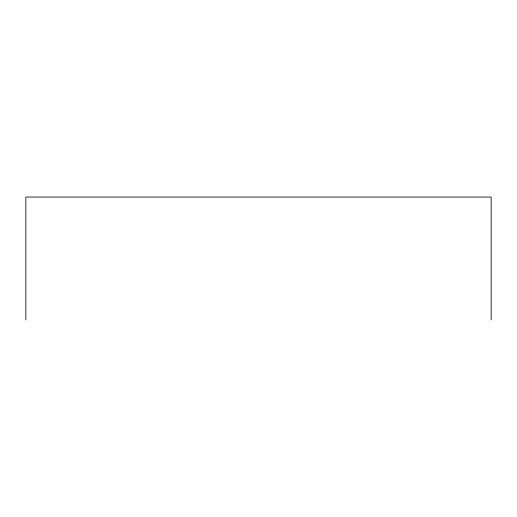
<?xml version="1.0" encoding="UTF-8"?>
<svg xmlns="http://www.w3.org/2000/svg" width="517" height="517" viewBox="0 0 517 517"><rect width="100%" height="100%" fill="white"/><g stroke="black" fill="none" stroke-linecap="round" stroke-linejoin="round"><path stroke-width="0.78" d="M491.15 319.958L491.15 197.042L25.85 197.042L25.85 319.958"/></g></svg>
